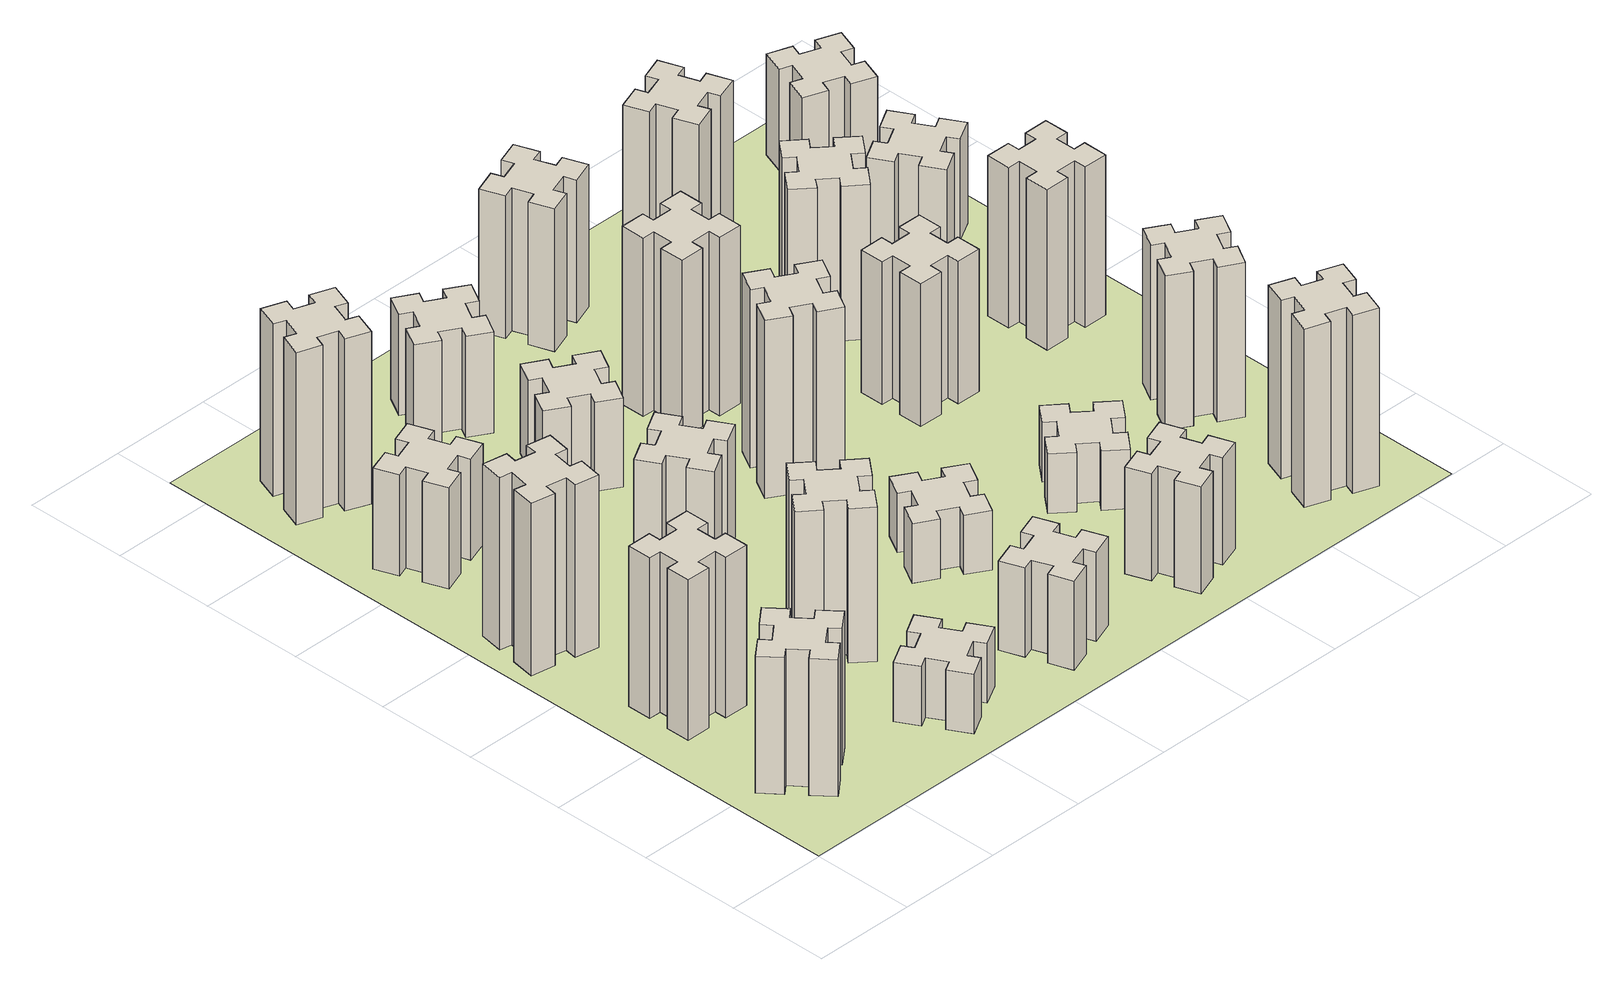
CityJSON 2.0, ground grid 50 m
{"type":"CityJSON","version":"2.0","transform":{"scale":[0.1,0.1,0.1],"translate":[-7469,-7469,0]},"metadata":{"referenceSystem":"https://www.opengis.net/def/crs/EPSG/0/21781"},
"CityObjects":{
"building1":{"type":"Building","attributes":{"class":"1000","function":"1000","usage":"1000","yearOfConstruction":2016,"roofType":"1000","measuredHeight":69,"storeysAboveGround":30,"storeysBelowGround":0},"geometry":[{"type":"Solid","lod":"1","boundaries":[[[[0,1,2,3,4,5,6,7,8,9,10,11,12,13,14,15,16,17,18,19]],[[17,16,20,21]],[[16,15,22,20]],[[15,14,23,22]],[[14,13,24,23]],[[13,12,25,24]],[[12,11,26,25]],[[11,10,27,26]],[[10,9,28,27]],[[9,8,29,28]],[[8,7,30,29]],[[7,6,31,30]],[[6,5,32,31]],[[5,4,33,32]],[[4,3,34,33]],[[3,2,35,34]],[[2,1,36,35]],[[1,0,37,36]],[[0,19,38,37]],[[19,18,39,38]],[[18,17,21,39]],[[24,25,26,27,28,29,30,31,32,33,34,35,36,37,38,39,21,20,22,23]]]]}]},
"building2":{"type":"Building","attributes":{"class":"1000","function":"1000","usage":"1000","yearOfConstruction":2016,"roofType":"1000","measuredHeight":81,"storeysAboveGround":30,"storeysBelowGround":0},"geometry":[{"type":"Solid","lod":"1","boundaries":[[[[40,41,42,43,44,45,46,47,48,49,50,51,52,53,54,55,56,57,58,59]],[[57,56,60,61]],[[56,55,62,60]],[[55,54,63,62]],[[54,53,64,63]],[[53,52,65,64]],[[52,51,66,65]],[[51,50,67,66]],[[50,49,68,67]],[[49,48,69,68]],[[48,47,70,69]],[[47,46,71,70]],[[46,45,72,71]],[[45,44,73,72]],[[44,43,74,73]],[[43,42,75,74]],[[42,41,76,75]],[[41,40,77,76]],[[40,59,78,77]],[[59,58,79,78]],[[58,57,61,79]],[[64,65,66,67,68,69,70,71,72,73,74,75,76,77,78,79,61,60,62,63]]]]}]},
"building3":{"type":"Building","attributes":{"class":"1000","function":"1000","usage":"1000","yearOfConstruction":2016,"roofType":"1000","measuredHeight":87,"storeysAboveGround":30,"storeysBelowGround":0},"geometry":[{"type":"Solid","lod":"1","boundaries":[[[[80,81,82,83,84,85,86,87,88,89,90,91,92,93,94,95,96,97,98,99]],[[97,96,100,101]],[[96,95,102,100]],[[95,94,103,102]],[[94,93,104,103]],[[93,92,105,104]],[[92,91,106,105]],[[91,90,107,106]],[[90,89,108,107]],[[89,88,109,108]],[[88,87,110,109]],[[87,86,111,110]],[[86,85,112,111]],[[85,84,113,112]],[[84,83,114,113]],[[83,82,115,114]],[[82,81,116,115]],[[81,80,117,116]],[[80,99,118,117]],[[99,98,119,118]],[[98,97,101,119]],[[104,105,106,107,108,109,110,111,112,113,114,115,116,117,118,119,101,100,102,103]]]]}]},
"building4":{"type":"Building","attributes":{"class":"1000","function":"1000","usage":"1000","yearOfConstruction":2016,"roofType":"1000","measuredHeight":51,"storeysAboveGround":30,"storeysBelowGround":0},"geometry":[{"type":"Solid","lod":"1","boundaries":[[[[120,121,122,123,124,125,126,127,128,129,130,131,132,133,134,135,136,137,138,139]],[[137,136,140,141]],[[136,135,142,140]],[[135,134,143,142]],[[134,133,144,143]],[[133,132,145,144]],[[132,131,146,145]],[[131,130,147,146]],[[130,129,148,147]],[[129,128,149,148]],[[128,127,150,149]],[[127,126,151,150]],[[126,125,152,151]],[[125,124,153,152]],[[124,123,154,153]],[[123,122,155,154]],[[122,121,156,155]],[[121,120,157,156]],[[120,139,158,157]],[[139,138,159,158]],[[138,137,141,159]],[[144,145,146,147,148,149,150,151,152,153,154,155,156,157,158,159,141,140,142,143]]]]}]},
"building5":{"type":"Building","attributes":{"class":"1000","function":"1000","usage":"1000","yearOfConstruction":2016,"roofType":"1000","measuredHeight":30,"storeysAboveGround":30,"storeysBelowGround":0},"geometry":[{"type":"Solid","lod":"1","boundaries":[[[[160,161,162,163,164,165,166,167,168,169,170,171,172,173,174,175,176,177,178,179]],[[177,176,180,181]],[[176,175,182,180]],[[175,174,183,182]],[[174,173,184,183]],[[173,172,185,184]],[[172,171,186,185]],[[171,170,187,186]],[[170,169,188,187]],[[169,168,189,188]],[[168,167,190,189]],[[167,166,191,190]],[[166,165,192,191]],[[165,164,193,192]],[[164,163,194,193]],[[163,162,195,194]],[[162,161,196,195]],[[161,160,197,196]],[[160,179,198,197]],[[179,178,199,198]],[[178,177,181,199]],[[184,185,186,187,188,189,190,191,192,193,194,195,196,197,198,199,181,180,182,183]]]]}]},
"building6":{"type":"Building","attributes":{"class":"1000","function":"1000","usage":"1000","yearOfConstruction":2016,"roofType":"1000","measuredHeight":87,"storeysAboveGround":30,"storeysBelowGround":0},"geometry":[{"type":"Solid","lod":"1","boundaries":[[[[200,201,202,203,204,205,206,207,208,209,210,211,212,213,214,215,216,217,218,219]],[[217,216,220,221]],[[216,215,222,220]],[[215,214,223,222]],[[214,213,224,223]],[[213,212,225,224]],[[212,211,226,225]],[[211,210,227,226]],[[210,209,228,227]],[[209,208,229,228]],[[208,207,230,229]],[[207,206,231,230]],[[206,205,232,231]],[[205,204,233,232]],[[204,203,234,233]],[[203,202,235,234]],[[202,201,236,235]],[[201,200,237,236]],[[200,219,238,237]],[[219,218,239,238]],[[218,217,221,239]],[[224,225,226,227,228,229,230,231,232,233,234,235,236,237,238,239,221,220,222,223]]]]}]},
"building7":{"type":"Building","attributes":{"class":"1000","function":"1000","usage":"1000","yearOfConstruction":2016,"roofType":"1000","measuredHeight":78,"storeysAboveGround":30,"storeysBelowGround":0},"geometry":[{"type":"Solid","lod":"1","boundaries":[[[[240,241,242,243,244,245,246,247,248,249,250,251,252,253,254,255,256,257,258,259]],[[257,256,260,261]],[[256,255,262,260]],[[255,254,263,262]],[[254,253,264,263]],[[253,252,265,264]],[[252,251,266,265]],[[251,250,267,266]],[[250,249,268,267]],[[249,248,269,268]],[[248,247,270,269]],[[247,246,271,270]],[[246,245,272,271]],[[245,244,273,272]],[[244,243,274,273]],[[243,242,275,274]],[[242,241,276,275]],[[241,240,277,276]],[[240,259,278,277]],[[259,258,279,278]],[[258,257,261,279]],[[264,265,266,267,268,269,270,271,272,273,274,275,276,277,278,279,261,260,262,263]]]]}]},
"building8":{"type":"Building","attributes":{"class":"1000","function":"1000","usage":"1000","yearOfConstruction":2016,"roofType":"1000","measuredHeight":57,"storeysAboveGround":30,"storeysBelowGround":0},"geometry":[{"type":"Solid","lod":"1","boundaries":[[[[280,281,282,283,284,285,286,287,288,289,290,291,292,293,294,295,296,297,298,299]],[[297,296,300,301]],[[296,295,302,300]],[[295,294,303,302]],[[294,293,304,303]],[[293,292,305,304]],[[292,291,306,305]],[[291,290,307,306]],[[290,289,308,307]],[[289,288,309,308]],[[288,287,310,309]],[[287,286,311,310]],[[286,285,312,311]],[[285,284,313,312]],[[284,283,314,313]],[[283,282,315,314]],[[282,281,316,315]],[[281,280,317,316]],[[280,299,318,317]],[[299,298,319,318]],[[298,297,301,319]],[[304,305,306,307,308,309,310,311,312,313,314,315,316,317,318,319,301,300,302,303]]]]}]},
"building9":{"type":"Building","attributes":{"class":"1000","function":"1000","usage":"1000","yearOfConstruction":2016,"roofType":"1000","measuredHeight":45,"storeysAboveGround":30,"storeysBelowGround":0},"geometry":[{"type":"Solid","lod":"1","boundaries":[[[[320,321,322,323,324,325,326,327,328,329,330,331,332,333,334,335,336,337,338,339]],[[337,336,340,341]],[[336,335,342,340]],[[335,334,343,342]],[[334,333,344,343]],[[333,332,345,344]],[[332,331,346,345]],[[331,330,347,346]],[[330,329,348,347]],[[329,328,349,348]],[[328,327,350,349]],[[327,326,351,350]],[[326,325,352,351]],[[325,324,353,352]],[[324,323,354,353]],[[323,322,355,354]],[[322,321,356,355]],[[321,320,357,356]],[[320,339,358,357]],[[339,338,359,358]],[[338,337,341,359]],[[344,345,346,347,348,349,350,351,352,353,354,355,356,357,358,359,341,340,342,343]]]]}]},
"building10":{"type":"Building","attributes":{"class":"1000","function":"1000","usage":"1000","yearOfConstruction":2016,"roofType":"1000","measuredHeight":45,"storeysAboveGround":30,"storeysBelowGround":0},"geometry":[{"type":"Solid","lod":"1","boundaries":[[[[360,361,362,363,364,365,366,367,368,369,370,371,372,373,374,375,376,377,378,379]],[[377,376,380,381]],[[376,375,382,380]],[[375,374,383,382]],[[374,373,384,383]],[[373,372,385,384]],[[372,371,386,385]],[[371,370,387,386]],[[370,369,388,387]],[[369,368,389,388]],[[368,367,390,389]],[[367,366,391,390]],[[366,365,392,391]],[[365,364,393,392]],[[364,363,394,393]],[[363,362,395,394]],[[362,361,396,395]],[[361,360,397,396]],[[360,379,398,397]],[[379,378,399,398]],[[378,377,381,399]],[[384,385,386,387,388,389,390,391,392,393,394,395,396,397,398,399,381,380,382,383]]]]}]},
"building11":{"type":"Building","attributes":{"class":"1000","function":"1000","usage":"1000","yearOfConstruction":2016,"roofType":"1000","measuredHeight":51,"storeysAboveGround":30,"storeysBelowGround":0},"geometry":[{"type":"Solid","lod":"1","boundaries":[[[[400,401,402,403,404,405,406,407,408,409,410,411,412,413,414,415,416,417,418,419]],[[417,416,420,421]],[[416,415,422,420]],[[415,414,423,422]],[[414,413,424,423]],[[413,412,425,424]],[[412,411,426,425]],[[411,410,427,426]],[[410,409,428,427]],[[409,408,429,428]],[[408,407,430,429]],[[407,406,431,430]],[[406,405,432,431]],[[405,404,433,432]],[[404,403,434,433]],[[403,402,435,434]],[[402,401,436,435]],[[401,400,437,436]],[[400,419,438,437]],[[419,418,439,438]],[[418,417,421,439]],[[424,425,426,427,428,429,430,431,432,433,434,435,436,437,438,439,421,420,422,423]]]]}]},
"building12":{"type":"Building","attributes":{"class":"1000","function":"1000","usage":"1000","yearOfConstruction":2016,"roofType":"1000","measuredHeight":30,"storeysAboveGround":30,"storeysBelowGround":0},"geometry":[{"type":"Solid","lod":"1","boundaries":[[[[440,441,442,443,444,445,446,447,448,449,450,451,452,453,454,455,456,457,458,459]],[[457,456,460,461]],[[456,455,462,460]],[[455,454,463,462]],[[454,453,464,463]],[[453,452,465,464]],[[452,451,466,465]],[[451,450,467,466]],[[450,449,468,467]],[[449,448,469,468]],[[448,447,470,469]],[[447,446,471,470]],[[446,445,472,471]],[[445,444,473,472]],[[444,443,474,473]],[[443,442,475,474]],[[442,441,476,475]],[[441,440,477,476]],[[440,459,478,477]],[[459,458,479,478]],[[458,457,461,479]],[[464,465,466,467,468,469,470,471,472,473,474,475,476,477,478,479,461,460,462,463]]]]}]},
"building13":{"type":"Building","attributes":{"class":"1000","function":"1000","usage":"1000","yearOfConstruction":2016,"roofType":"1000","measuredHeight":90,"storeysAboveGround":30,"storeysBelowGround":0},"geometry":[{"type":"Solid","lod":"1","boundaries":[[[[480,481,482,483,484,485,486,487,488,489,490,491,492,493,494,495,496,497,498,499]],[[497,496,500,501]],[[496,495,502,500]],[[495,494,503,502]],[[494,493,504,503]],[[493,492,505,504]],[[492,491,506,505]],[[491,490,507,506]],[[490,489,508,507]],[[489,488,509,508]],[[488,487,510,509]],[[487,486,511,510]],[[486,485,512,511]],[[485,484,513,512]],[[484,483,514,513]],[[483,482,515,514]],[[482,481,516,515]],[[481,480,517,516]],[[480,499,518,517]],[[499,498,519,518]],[[498,497,501,519]],[[504,505,506,507,508,509,510,511,512,513,514,515,516,517,518,519,501,500,502,503]]]]}]},
"building14":{"type":"Building","attributes":{"class":"1000","function":"1000","usage":"1000","yearOfConstruction":2016,"roofType":"1000","measuredHeight":54,"storeysAboveGround":30,"storeysBelowGround":0},"geometry":[{"type":"Solid","lod":"1","boundaries":[[[[520,521,522,523,524,525,526,527,528,529,530,531,532,533,534,535,536,537,538,539]],[[537,536,540,541]],[[536,535,542,540]],[[535,534,543,542]],[[534,533,544,543]],[[533,532,545,544]],[[532,531,546,545]],[[531,530,547,546]],[[530,529,548,547]],[[529,528,549,548]],[[528,527,550,549]],[[527,526,551,550]],[[526,525,552,551]],[[525,524,553,552]],[[524,523,554,553]],[[523,522,555,554]],[[522,521,556,555]],[[521,520,557,556]],[[520,539,558,557]],[[539,538,559,558]],[[538,537,541,559]],[[544,545,546,547,548,549,550,551,552,553,554,555,556,557,558,559,541,540,542,543]]]]}]},
"building15":{"type":"Building","attributes":{"class":"1000","function":"1000","usage":"1000","yearOfConstruction":2016,"roofType":"1000","measuredHeight":90,"storeysAboveGround":30,"storeysBelowGround":0},"geometry":[{"type":"Solid","lod":"1","boundaries":[[[[560,561,562,563,564,565,566,567,568,569,570,571,572,573,574,575,576,577,578,579]],[[577,576,580,581]],[[576,575,582,580]],[[575,574,583,582]],[[574,573,584,583]],[[573,572,585,584]],[[572,571,586,585]],[[571,570,587,586]],[[570,569,588,587]],[[569,568,589,588]],[[568,567,590,589]],[[567,566,591,590]],[[566,565,592,591]],[[565,564,593,592]],[[564,563,594,593]],[[563,562,595,594]],[[562,561,596,595]],[[561,560,597,596]],[[560,579,598,597]],[[579,578,599,598]],[[578,577,581,599]],[[584,585,586,587,588,589,590,591,592,593,594,595,596,597,598,599,581,580,582,583]]]]}]},
"building16":{"type":"Building","attributes":{"class":"1000","function":"1000","usage":"1000","yearOfConstruction":2016,"roofType":"1000","measuredHeight":72,"storeysAboveGround":30,"storeysBelowGround":0},"geometry":[{"type":"Solid","lod":"1","boundaries":[[[[600,601,602,603,604,605,606,607,608,609,610,611,612,613,614,615,616,617,618,619]],[[617,616,620,621]],[[616,615,622,620]],[[615,614,623,622]],[[614,613,624,623]],[[613,612,625,624]],[[612,611,626,625]],[[611,610,627,626]],[[610,609,628,627]],[[609,608,629,628]],[[608,607,630,629]],[[607,606,631,630]],[[606,605,632,631]],[[605,604,633,632]],[[604,603,634,633]],[[603,602,635,634]],[[602,601,636,635]],[[601,600,637,636]],[[600,619,638,637]],[[619,618,639,638]],[[618,617,621,639]],[[624,625,626,627,628,629,630,631,632,633,634,635,636,637,638,639,621,620,622,623]]]]}]},
"building17":{"type":"Building","attributes":{"class":"1000","function":"1000","usage":"1000","yearOfConstruction":2016,"roofType":"1000","measuredHeight":30,"storeysAboveGround":30,"storeysBelowGround":0},"geometry":[{"type":"Solid","lod":"1","boundaries":[[[[640,641,642,643,644,645,646,647,648,649,650,651,652,653,654,655,656,657,658,659]],[[657,656,660,661]],[[656,655,662,660]],[[655,654,663,662]],[[654,653,664,663]],[[653,652,665,664]],[[652,651,666,665]],[[651,650,667,666]],[[650,649,668,667]],[[649,648,669,668]],[[648,647,670,669]],[[647,646,671,670]],[[646,645,672,671]],[[645,644,673,672]],[[644,643,674,673]],[[643,642,675,674]],[[642,641,676,675]],[[641,640,677,676]],[[640,659,678,677]],[[659,658,679,678]],[[658,657,661,679]],[[664,665,666,667,668,669,670,671,672,673,674,675,676,677,678,679,661,660,662,663]]]]}]},
"building18":{"type":"Building","attributes":{"class":"1000","function":"1000","usage":"1000","yearOfConstruction":2016,"roofType":"1000","measuredHeight":72,"storeysAboveGround":30,"storeysBelowGround":0},"geometry":[{"type":"Solid","lod":"1","boundaries":[[[[680,681,682,683,684,685,686,687,688,689,690,691,692,693,694,695,696,697,698,699]],[[697,696,700,701]],[[696,695,702,700]],[[695,694,703,702]],[[694,693,704,703]],[[693,692,705,704]],[[692,691,706,705]],[[691,690,707,706]],[[690,689,708,707]],[[689,688,709,708]],[[688,687,710,709]],[[687,686,711,710]],[[686,685,712,711]],[[685,684,713,712]],[[684,683,714,713]],[[683,682,715,714]],[[682,681,716,715]],[[681,680,717,716]],[[680,699,718,717]],[[699,698,719,718]],[[698,697,701,719]],[[704,705,706,707,708,709,710,711,712,713,714,715,716,717,718,719,701,700,702,703]]]]}]},
"building19":{"type":"Building","attributes":{"class":"1000","function":"1000","usage":"1000","yearOfConstruction":2016,"roofType":"1000","measuredHeight":90,"storeysAboveGround":30,"storeysBelowGround":0},"geometry":[{"type":"Solid","lod":"1","boundaries":[[[[720,721,722,723,724,725,726,727,728,729,730,731,732,733,734,735,736,737,738,739]],[[737,736,740,741]],[[736,735,742,740]],[[735,734,743,742]],[[734,733,744,743]],[[733,732,745,744]],[[732,731,746,745]],[[731,730,747,746]],[[730,729,748,747]],[[729,728,749,748]],[[728,727,750,749]],[[727,726,751,750]],[[726,725,752,751]],[[725,724,753,752]],[[724,723,754,753]],[[723,722,755,754]],[[722,721,756,755]],[[721,720,757,756]],[[720,739,758,757]],[[739,738,759,758]],[[738,737,741,759]],[[744,745,746,747,748,749,750,751,752,753,754,755,756,757,758,759,741,740,742,743]]]]}]},
"building20":{"type":"Building","attributes":{"class":"1000","function":"1000","usage":"1000","yearOfConstruction":2016,"roofType":"1000","measuredHeight":78,"storeysAboveGround":30,"storeysBelowGround":0},"geometry":[{"type":"Solid","lod":"1","boundaries":[[[[760,761,762,763,764,765,766,767,768,769,770,771,772,773,774,775,776,777,778,779]],[[777,776,780,781]],[[776,775,782,780]],[[775,774,783,782]],[[774,773,784,783]],[[773,772,785,784]],[[772,771,786,785]],[[771,770,787,786]],[[770,769,788,787]],[[769,768,789,788]],[[768,767,790,789]],[[767,766,791,790]],[[766,765,792,791]],[[765,764,793,792]],[[764,763,794,793]],[[763,762,795,794]],[[762,761,796,795]],[[761,760,797,796]],[[760,779,798,797]],[[779,778,799,798]],[[778,777,781,799]],[[784,785,786,787,788,789,790,791,792,793,794,795,796,797,798,799,781,780,782,783]]]]}]},
"building21":{"type":"Building","attributes":{"class":"1000","function":"1000","usage":"1000","yearOfConstruction":2016,"roofType":"1000","measuredHeight":81,"storeysAboveGround":30,"storeysBelowGround":0},"geometry":[{"type":"Solid","lod":"1","boundaries":[[[[800,801,802,803,804,805,806,807,808,809,810,811,812,813,814,815,816,817,818,819]],[[817,816,820,821]],[[816,815,822,820]],[[815,814,823,822]],[[814,813,824,823]],[[813,812,825,824]],[[812,811,826,825]],[[811,810,827,826]],[[810,809,828,827]],[[809,808,829,828]],[[808,807,830,829]],[[807,806,831,830]],[[806,805,832,831]],[[805,804,833,832]],[[804,803,834,833]],[[803,802,835,834]],[[802,801,836,835]],[[801,800,837,836]],[[800,819,838,837]],[[819,818,839,838]],[[818,817,821,839]],[[824,825,826,827,828,829,830,831,832,833,834,835,836,837,838,839,821,820,822,823]]]]}]},
"building22":{"type":"Building","attributes":{"class":"1000","function":"1000","usage":"1000","yearOfConstruction":2016,"roofType":"1000","measuredHeight":78,"storeysAboveGround":30,"storeysBelowGround":0},"geometry":[{"type":"Solid","lod":"1","boundaries":[[[[840,841,842,843,844,845,846,847,848,849,850,851,852,853,854,855,856,857,858,859]],[[857,856,860,861]],[[856,855,862,860]],[[855,854,863,862]],[[854,853,864,863]],[[853,852,865,864]],[[852,851,866,865]],[[851,850,867,866]],[[850,849,868,867]],[[849,848,869,868]],[[848,847,870,869]],[[847,846,871,870]],[[846,845,872,871]],[[845,844,873,872]],[[844,843,874,873]],[[843,842,875,874]],[[842,841,876,875]],[[841,840,877,876]],[[840,859,878,877]],[[859,858,879,878]],[[858,857,861,879]],[[864,865,866,867,868,869,870,871,872,873,874,875,876,877,878,879,861,860,862,863]]]]}]},
"building23":{"type":"Building","attributes":{"class":"1000","function":"1000","usage":"1000","yearOfConstruction":2016,"roofType":"1000","measuredHeight":81,"storeysAboveGround":30,"storeysBelowGround":0},"geometry":[{"type":"Solid","lod":"1","boundaries":[[[[880,881,882,883,884,885,886,887,888,889,890,891,892,893,894,895,896,897,898,899]],[[897,896,900,901]],[[896,895,902,900]],[[895,894,903,902]],[[894,893,904,903]],[[893,892,905,904]],[[892,891,906,905]],[[891,890,907,906]],[[890,889,908,907]],[[889,888,909,908]],[[888,887,910,909]],[[887,886,911,910]],[[886,885,912,911]],[[885,884,913,912]],[[884,883,914,913]],[[883,882,915,914]],[[882,881,916,915]],[[881,880,917,916]],[[880,899,918,917]],[[899,898,919,918]],[[898,897,901,919]],[[904,905,906,907,908,909,910,911,912,913,914,915,916,917,918,919,901,900,902,903]]]]}]},
"building24":{"type":"Building","attributes":{"class":"1000","function":"1000","usage":"1000","yearOfConstruction":2016,"roofType":"1000","measuredHeight":51,"storeysAboveGround":30,"storeysBelowGround":0},"geometry":[{"type":"Solid","lod":"1","boundaries":[[[[920,921,922,923,924,925,926,927,928,929,930,931,932,933,934,935,936,937,938,939]],[[937,936,940,941]],[[936,935,942,940]],[[935,934,943,942]],[[934,933,944,943]],[[933,932,945,944]],[[932,931,946,945]],[[931,930,947,946]],[[930,929,948,947]],[[929,928,949,948]],[[928,927,950,949]],[[927,926,951,950]],[[926,925,952,951]],[[925,924,953,952]],[[924,923,954,953]],[[923,922,955,954]],[[922,921,956,955]],[[921,920,957,956]],[[920,939,958,957]],[[939,938,959,958]],[[938,937,941,959]],[[944,945,946,947,948,949,950,951,952,953,954,955,956,957,958,959,941,940,942,943]]]]}]},
"building25":{"type":"Building","attributes":{"class":"1000","function":"1000","usage":"1000","yearOfConstruction":2016,"roofType":"1000","measuredHeight":51,"storeysAboveGround":30,"storeysBelowGround":0},"geometry":[{"type":"Solid","lod":"1","boundaries":[[[[960,961,962,963,964,965,966,967,968,969,970,971,972,973,974,975,976,977,978,979]],[[977,976,980,981]],[[976,975,982,980]],[[975,974,983,982]],[[974,973,984,983]],[[973,972,985,984]],[[972,971,986,985]],[[971,970,987,986]],[[970,969,988,987]],[[969,968,989,988]],[[968,967,990,989]],[[967,966,991,990]],[[966,965,992,991]],[[965,964,993,992]],[[964,963,994,993]],[[963,962,995,994]],[[962,961,996,995]],[[961,960,997,996]],[[960,979,998,997]],[[979,978,999,998]],[[978,977,981,999]],[[984,985,986,987,988,989,990,991,992,993,994,995,996,997,998,999,981,980,982,983]]]]}]},
"landuse1":{"type":"LandUse","attributes":{"name":"plot1","function":"1010"},"geometry":[{"type":"MultiSurface","lod":"1","boundaries":[[[1000,1001,1002,1003]]]}]}
},
"vertices":[
[343,592,0],[266,527,0],[228,573,0],[136,496,0],[213,404,0],[259,443,0],[323,366,0],[277,328,0],[354,236,0],[446,313,0],[408,359,0],[484,423,0],[523,377,0],[615,454,0],[538,546,0],[492,508,0],[427,584,0],[473,623,0],[396,715,0],[304,638,0],[427,584,690],[473,623,690],[492,508,690],[538,546,690],[615,454,690],[523,377,690],[484,423,690],[408,359,690],[446,313,690],[354,236,690],[277,328,690],[323,366,690],[259,443,690],[213,404,690],[136,496,690],[228,573,690],[266,527,690],[343,592,690],[304,638,690],[396,715,690],
[325,1005,0],[425,1005,0],[425,945,0],[545,945,0],[545,1065,0],[485,1065,0],[485,1165,0],[545,1165,0],[545,1285,0],[425,1285,0],[425,1225,0],[325,1225,0],[325,1285,0],[205,1285,0],[205,1165,0],[265,1165,0],[265,1065,0],[205,1065,0],[205,945,0],[325,945,0],[265,1065,810],[205,1065,810],[265,1165,810],[205,1165,810],[205,1285,810],[325,1285,810],[325,1225,810],[425,1225,810],[425,1285,810],[545,1285,810],[545,1165,810],[485,1165,810],[485,1065,810],[545,1065,810],[545,945,810],[425,945,810],[425,1005,810],[325,1005,810],[325,945,810],[205,945,810],
[176,1924,0],[158,1825,0],[99,1836,0],[78,1717,0],[197,1697,0],[207,1756,0],[305,1738,0],[295,1679,0],[413,1658,0],[434,1777,0],[375,1787,0],[392,1885,0],[451,1875,0],[472,1993,0],[354,2014,0],[344,1955,0],[245,1972,0],[256,2031,0],[137,2052,0],[117,1934,0],[245,1972,870],[256,2031,870],[344,1955,870],[354,2014,870],[472,1993,870],[451,1875,870],[392,1885,870],[375,1787,870],[434,1777,870],[413,1658,870],[295,1679,870],[305,1738,870],[207,1756,870],[197,1697,870],[78,1717,870],[99,1836,870],[158,1825,870],[176,1924,870],[117,1934,870],[137,2052,870],
[385,2716,0],[291,2682,0],[270,2738,0],[157,2697,0],[199,2584,0],[255,2605,0],[289,2511,0],[233,2490,0],[274,2377,0],[387,2419,0],[366,2475,0],[460,2509,0],[480,2453,0],[593,2494,0],[552,2607,0],[496,2586,0],[462,2680,0],[518,2700,0],[477,2813,0],[364,2772,0],[462,2680,510],[518,2700,510],[496,2586,510],[552,2607,510],[593,2494,510],[480,2453,510],[460,2509,510],[366,2475,510],[387,2419,510],[274,2377,510],[233,2490,510],[289,2511,510],[255,2605,510],[199,2584,510],[157,2697,510],[270,2738,510],[291,2682,510],[385,2716,510],[364,2772,510],[477,2813,510],
[1104,496,0],[1017,446,0],[987,498,0],[883,438,0],[943,334,0],[995,364,0],[1045,277,0],[993,247,0],[1053,143,0],[1157,203,0],[1127,255,0],[1214,305,0],[1244,253,0],[1348,313,0],[1288,417,0],[1236,387,0],[1186,474,0],[1238,504,0],[1178,608,0],[1074,548,0],[1186,474,300],[1238,504,300],[1236,387,300],[1288,417,300],[1348,313,300],[1244,253,300],[1214,305,300],[1127,255,300],[1157,203,300],[1053,143,300],[993,247,300],[1045,277,300],[995,364,300],[943,334,300],[883,438,300],[987,498,300],[1017,446,300],[1104,496,300],[1074,548,300],[1178,608,300],
[462,3151,0],[496,3245,0],[552,3224,0],[593,3337,0],[480,3378,0],[460,3322,0],[366,3356,0],[387,3412,0],[274,3453,0],[233,3340,0],[289,3320,0],[255,3226,0],[199,3247,0],[157,3134,0],[270,3093,0],[291,3149,0],[385,3115,0],[364,3059,0],[477,3017,0],[518,3130,0],[385,3115,870],[364,3059,870],[291,3149,870],[270,3093,870],[157,3134,870],[199,3247,870],[255,3226,870],[289,3320,870],[233,3340,870],[274,3453,870],[387,3412,870],[366,3356,870],[460,3322,870],[480,3378,870],[593,3337,870],[552,3224,870],[496,3245,870],[462,3151,870],[518,3130,870],[477,3017,870],
[1224,1067,0],[1148,1132,0],[1186,1178,0],[1094,1255,0],[1017,1163,0],[1063,1124,0],[999,1048,0],[953,1086,0],[876,994,0],[968,917,0],[1006,963,0],[1083,899,0],[1044,853,0],[1136,776,0],[1213,868,0],[1167,906,0],[1232,983,0],[1278,944,0],[1355,1036,0],[1263,1113,0],[1232,983,780],[1278,944,780],[1167,906,780],[1213,868,780],[1136,776,780],[1044,853,780],[1083,899,780],[1006,963,780],[968,917,780],[876,994,780],[953,1086,780],[999,1048,780],[1063,1124,780],[1017,1163,780],[1094,1255,780],[1186,1178,780],[1148,1132,780],[1224,1067,780],[1263,1113,780],[1355,1036,780],
[995,1844,0],[1045,1757,0],[993,1727,0],[1053,1623,0],[1157,1683,0],[1127,1735,0],[1214,1785,0],[1244,1733,0],[1348,1793,0],[1288,1897,0],[1236,1867,0],[1186,1954,0],[1238,1984,0],[1178,2088,0],[1074,2028,0],[1104,1976,0],[1017,1926,0],[987,1978,0],[883,1918,0],[943,1814,0],[1017,1926,570],[987,1978,570],[1104,1976,570],[1074,2028,570],[1178,2088,570],[1238,1984,570],[1186,1954,570],[1236,1867,570],[1288,1897,570],[1348,1793,570],[1244,1733,570],[1214,1785,570],[1127,1735,570],[1157,1683,570],[1053,1623,570],[993,1727,570],[1045,1757,570],[995,1844,570],[943,1814,570],[883,1918,570],
[1876,366,0],[1842,460,0],[1898,480,0],[1857,593,0],[1744,552,0],[1765,496,0],[1671,462,0],[1650,518,0],[1537,477,0],[1579,364,0],[1635,385,0],[1669,291,0],[1613,270,0],[1654,157,0],[1767,199,0],[1746,255,0],[1840,289,0],[1860,233,0],[1973,274,0],[1932,387,0],[1840,289,450],[1860,233,450],[1746,255,450],[1767,199,450],[1654,157,450],[1613,270,450],[1669,291,450],[1635,385,450],[1579,364,450],[1537,477,450],[1650,518,450],[1671,462,450],[1765,496,450],[1744,552,450],[1857,593,450],[1898,480,450],[1842,460,450],[1876,366,450],[1932,387,450],[1973,274,450],
[1117,2525,0],[1204,2475,0],[1174,2423,0],[1278,2363,0],[1338,2467,0],[1286,2497,0],[1336,2584,0],[1388,2554,0],[1448,2658,0],[1344,2718,0],[1314,2666,0],[1227,2716,0],[1257,2768,0],[1153,2828,0],[1093,2724,0],[1145,2694,0],[1095,2607,0],[1043,2637,0],[983,2533,0],[1087,2473,0],[1095,2607,450],[1043,2637,450],[1145,2694,450],[1093,2724,450],[1153,2828,450],[1257,2768,450],[1227,2716,450],[1314,2666,450],[1344,2718,450],[1448,2658,450],[1388,2554,450],[1336,2584,450],[1286,2497,450],[1338,2467,450],[1278,2363,450],[1174,2423,450],[1204,2475,450],[1117,2525,450],[1087,2473,450],[983,2533,450],
[1214,3306,0],[1127,3356,0],[1157,3408,0],[1053,3468,0],[993,3364,0],[1045,3334,0],[995,3247,0],[943,3277,0],[883,3173,0],[987,3113,0],[1017,3165,0],[1104,3115,0],[1074,3063,0],[1178,3003,0],[1238,3107,0],[1186,3137,0],[1236,3224,0],[1288,3194,0],[1348,3298,0],[1244,3358,0],[1236,3224,510],[1288,3194,510],[1186,3137,510],[1238,3107,510],[1178,3003,510],[1074,3063,510],[1104,3115,510],[1017,3165,510],[987,3113,510],[883,3173,510],[943,3277,510],[995,3247,510],[1045,3334,510],[993,3364,510],[1053,3468,510],[1157,3408,510],[1127,3356,510],[1214,3306,510],[1244,3358,510],[1348,3298,510],
[1954,1186,0],[1867,1236,0],[1897,1288,0],[1793,1348,0],[1733,1244,0],[1785,1214,0],[1735,1127,0],[1683,1157,0],[1623,1053,0],[1727,993,0],[1757,1045,0],[1844,995,0],[1814,943,0],[1918,883,0],[1978,987,0],[1926,1017,0],[1976,1104,0],[2028,1074,0],[2088,1178,0],[1984,1238,0],[1976,1104,300],[2028,1074,300],[1926,1017,300],[1978,987,300],[1918,883,300],[1814,943,300],[1844,995,300],[1757,1045,300],[1727,993,300],[1623,1053,300],[1683,1157,300],[1735,1127,300],[1785,1214,300],[1733,1244,300],[1793,1348,300],[1897,1288,300],[1867,1236,300],[1954,1186,300],[1984,1238,300],[2088,1178,300],
[1757,1885,0],[1844,1835,0],[1814,1783,0],[1918,1723,0],[1978,1827,0],[1926,1857,0],[1976,1944,0],[2028,1914,0],[2088,2018,0],[1984,2078,0],[1954,2026,0],[1867,2076,0],[1897,2128,0],[1793,2188,0],[1733,2084,0],[1785,2054,0],[1735,1967,0],[1683,1997,0],[1623,1893,0],[1727,1833,0],[1735,1967,900],[1683,1997,900],[1785,2054,900],[1733,2084,900],[1793,2188,900],[1897,2128,900],[1867,2076,900],[1954,2026,900],[1984,2078,900],[2088,2018,900],[2028,1914,900],[1976,1944,900],[1926,1857,900],[1978,1827,900],[1918,1723,900],[1814,1783,900],[1844,1835,900],[1757,1885,900],[1727,1833,900],[1623,1893,900],
[2616,366,0],[2582,460,0],[2638,480,0],[2597,593,0],[2484,552,0],[2505,496,0],[2411,462,0],[2390,518,0],[2277,477,0],[2319,364,0],[2375,385,0],[2409,291,0],[2353,270,0],[2394,157,0],[2507,199,0],[2486,255,0],[2580,289,0],[2600,233,0],[2713,274,0],[2672,387,0],[2580,289,540],[2600,233,540],[2486,255,540],[2507,199,540],[2394,157,540],[2353,270,540],[2409,291,540],[2375,385,540],[2319,364,540],[2277,477,540],[2390,518,540],[2411,462,540],[2505,496,540],[2484,552,540],[2597,593,540],[2638,480,540],[2582,460,540],[2616,366,540],[2672,387,540],[2713,274,540],
[1905,2705,0],[1805,2705,0],[1805,2765,0],[1685,2765,0],[1685,2645,0],[1745,2645,0],[1745,2545,0],[1685,2545,0],[1685,2425,0],[1805,2425,0],[1805,2485,0],[1905,2485,0],[1905,2425,0],[2025,2425,0],[2025,2545,0],[1965,2545,0],[1965,2645,0],[2025,2645,0],[2025,2765,0],[1905,2765,0],[1965,2645,900],[2025,2645,900],[1965,2545,900],[2025,2545,900],[2025,2425,900],[1905,2425,900],[1905,2485,900],[1805,2485,900],[1805,2425,900],[1685,2425,900],[1685,2545,900],[1745,2545,900],[1745,2645,900],[1685,2645,900],[1685,2765,900],[1805,2765,900],[1805,2705,900],[1905,2705,900],[1905,2765,900],[2025,2765,900],
[1865,3556,0],[1771,3522,0],[1750,3578,0],[1637,3537,0],[1679,3424,0],[1735,3445,0],[1769,3351,0],[1713,3330,0],[1754,3217,0],[1867,3259,0],[1846,3315,0],[1940,3349,0],[1960,3293,0],[2073,3334,0],[2032,3447,0],[1976,3426,0],[1942,3520,0],[1998,3540,0],[1957,3653,0],[1844,3612,0],[1942,3520,720],[1998,3540,720],[1976,3426,720],[2032,3447,720],[2073,3334,720],[1960,3293,720],[1940,3349,720],[1846,3315,720],[1867,3259,720],[1754,3217,720],[1713,3330,720],[1769,3351,720],[1735,3445,720],[1679,3424,720],[1637,3537,720],[1750,3578,720],[1771,3522,720],[1865,3556,720],[1844,3612,720],[1957,3653,720],
[2647,906,0],[2712,983,0],[2758,944,0],[2835,1036,0],[2743,1113,0],[2704,1067,0],[2628,1132,0],[2666,1178,0],[2574,1255,0],[2497,1163,0],[2543,1124,0],[2479,1048,0],[2433,1086,0],[2356,994,0],[2448,917,0],[2486,963,0],[2563,899,0],[2524,853,0],[2616,776,0],[2693,868,0],[2563,899,300],[2524,853,300],[2486,963,300],[2448,917,300],[2356,994,300],[2433,1086,300],[2479,1048,300],[2543,1124,300],[2497,1163,300],[2574,1255,300],[2666,1178,300],[2628,1132,300],[2704,1067,300],[2743,1113,300],[2835,1036,300],[2758,944,300],[2712,983,300],[2647,906,300],[2693,868,300],[2616,776,300],
[2705,1905,0],[2705,2005,0],[2765,2005,0],[2765,2125,0],[2645,2125,0],[2645,2065,0],[2545,2065,0],[2545,2125,0],[2425,2125,0],[2425,2005,0],[2485,2005,0],[2485,1905,0],[2425,1905,0],[2425,1785,0],[2545,1785,0],[2545,1845,0],[2645,1845,0],[2645,1785,0],[2765,1785,0],[2765,1905,0],[2645,1845,720],[2645,1785,720],[2545,1845,720],[2545,1785,720],[2425,1785,720],[2425,1905,720],[2485,1905,720],[2485,2005,720],[2425,2005,720],[2425,2125,720],[2545,2125,720],[2545,2065,720],[2645,2065,720],[2645,2125,720],[2765,2125,720],[2765,2005,720],[2705,2005,720],[2705,1905,720],[2765,1905,720],[2765,1785,720],
[3422,291,0],[3456,385,0],[3512,364,0],[3553,477,0],[3440,518,0],[3420,462,0],[3326,496,0],[3347,552,0],[3234,593,0],[3193,480,0],[3249,460,0],[3215,366,0],[3159,387,0],[3117,274,0],[3230,233,0],[3251,289,0],[3345,255,0],[3324,199,0],[3437,157,0],[3478,270,0],[3345,255,900],[3324,199,900],[3251,289,900],[3230,233,900],[3117,274,900],[3159,387,900],[3215,366,900],[3249,460,900],[3193,480,900],[3234,593,900],[3347,552,900],[3326,496,900],[3420,462,900],[3440,518,900],[3553,477,900],[3512,364,900],[3456,385,900],[3422,291,900],[3478,270,900],[3437,157,900],
[2804,2647,0],[2728,2712,0],[2766,2758,0],[2674,2835,0],[2597,2743,0],[2643,2704,0],[2579,2628,0],[2533,2666,0],[2456,2574,0],[2548,2497,0],[2586,2543,0],[2663,2479,0],[2624,2433,0],[2716,2356,0],[2793,2448,0],[2747,2486,0],[2812,2563,0],[2858,2524,0],[2935,2616,0],[2843,2693,0],[2812,2563,780],[2858,2524,780],[2747,2486,780],[2793,2448,780],[2716,2356,780],[2624,2433,780],[2663,2479,780],[2586,2543,780],[2548,2497,780],[2456,2574,780],[2533,2666,780],[2579,2628,780],[2643,2704,780],[2597,2743,780],[2674,2835,780],[2766,2758,780],[2728,2712,780],[2804,2647,780],[2843,2693,780],[2935,2616,780],
[2605,3456,0],[2511,3422,0],[2490,3478,0],[2377,3437,0],[2419,3324,0],[2475,3345,0],[2509,3251,0],[2453,3230,0],[2494,3117,0],[2607,3159,0],[2586,3215,0],[2680,3249,0],[2700,3193,0],[2813,3234,0],[2772,3347,0],[2716,3326,0],[2682,3420,0],[2738,3440,0],[2697,3553,0],[2584,3512,0],[2682,3420,810],[2738,3440,810],[2716,3326,810],[2772,3347,810],[2813,3234,810],[2700,3193,810],[2680,3249,810],[2586,3215,810],[2607,3159,810],[2494,3117,810],[2453,3230,810],[2509,3251,810],[2475,3345,810],[2419,3324,810],[2377,3437,810],[2490,3478,810],[2511,3422,810],[2605,3456,810],[2584,3512,810],[2697,3553,810],
[3237,1045,0],[3324,995,0],[3294,943,0],[3398,883,0],[3458,987,0],[3406,1017,0],[3456,1104,0],[3508,1074,0],[3568,1178,0],[3464,1238,0],[3434,1186,0],[3347,1236,0],[3377,1288,0],[3273,1348,0],[3213,1244,0],[3265,1214,0],[3215,1127,0],[3163,1157,0],[3103,1053,0],[3207,993,0],[3215,1127,780],[3163,1157,780],[3265,1214,780],[3213,1244,780],[3273,1348,780],[3377,1288,780],[3347,1236,780],[3434,1186,780],[3464,1238,780],[3568,1178,780],[3508,1074,780],[3456,1104,780],[3406,1017,780],[3458,987,780],[3398,883,780],[3294,943,780],[3324,995,780],[3237,1045,780],[3207,993,780],[3103,1053,780],
[3225,2005,0],[3225,1905,0],[3165,1905,0],[3165,1785,0],[3285,1785,0],[3285,1845,0],[3385,1845,0],[3385,1785,0],[3505,1785,0],[3505,1905,0],[3445,1905,0],[3445,2005,0],[3505,2005,0],[3505,2125,0],[3385,2125,0],[3385,2065,0],[3285,2065,0],[3285,2125,0],[3165,2125,0],[3165,2005,0],[3285,2065,810],[3285,2125,810],[3385,2065,810],[3385,2125,810],[3505,2125,810],[3505,2005,810],[3445,2005,810],[3445,1905,810],[3505,1905,810],[3505,1785,810],[3385,1785,810],[3385,1845,810],[3285,1845,810],[3285,1785,810],[3165,1785,810],[3165,1905,810],[3225,1905,810],[3225,2005,810],[3165,2005,810],[3165,2125,810],
[3456,2707,0],[3406,2794,0],[3458,2824,0],[3398,2928,0],[3294,2868,0],[3324,2816,0],[3237,2766,0],[3207,2818,0],[3103,2758,0],[3163,2654,0],[3215,2684,0],[3265,2597,0],[3213,2567,0],[3273,2463,0],[3377,2523,0],[3347,2575,0],[3434,2625,0],[3464,2573,0],[3568,2633,0],[3508,2737,0],[3434,2625,510],[3464,2573,510],[3347,2575,510],[3377,2523,510],[3273,2463,510],[3213,2567,510],[3265,2597,510],[3215,2684,510],[3163,2654,510],[3103,2758,510],[3207,2818,510],[3237,2766,510],[3324,2816,510],[3294,2868,510],[3398,2928,510],[3458,2824,510],[3406,2794,510],[3456,2707,510],[3508,2737,510],[3568,2633,510],
[3349,3420,0],[3315,3326,0],[3259,3347,0],[3217,3234,0],[3330,3193,0],[3351,3249,0],[3445,3215,0],[3424,3159,0],[3537,3117,0],[3578,3230,0],[3522,3251,0],[3556,3345,0],[3612,3324,0],[3653,3437,0],[3540,3478,0],[3520,3422,0],[3426,3456,0],[3447,3512,0],[3334,3553,0],[3293,3440,0],[3426,3456,510],[3447,3512,510],[3520,3422,510],[3540,3478,510],[3653,3437,510],[3612,3324,510],[3556,3345,510],[3522,3251,510],[3578,3230,510],[3537,3117,510],[3424,3159,510],[3445,3215,510],[3351,3249,510],[3330,3193,510],[3217,3234,510],[3259,3347,510],[3315,3326,510],[3349,3420,510],[3293,3440,510],[3334,3553,510],
[5,3705,0],[3705,3705,0],[3705,5,0],[5,5,0]
]}
